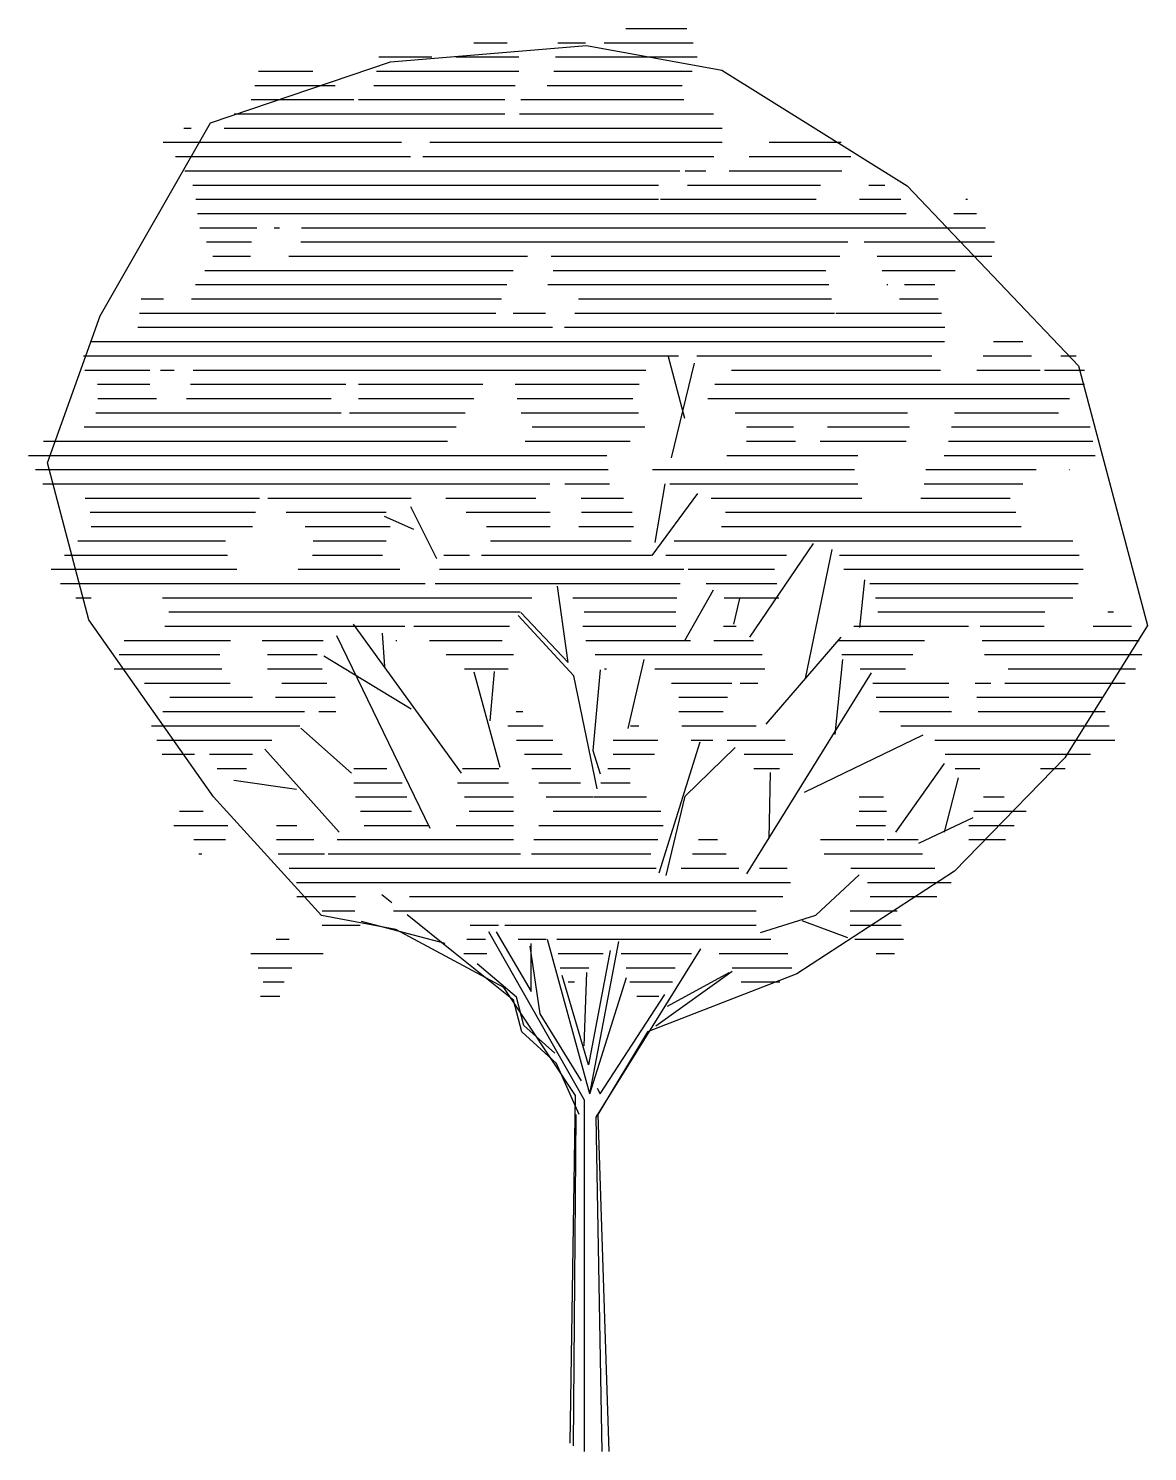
# Model space of a CAD drawing. Extents: x -3.54 to 3.54, y 0 to 9.
import ezdxf

# ---------------------------------------------------------------- set-up
doc = ezdxf.new("R2010")
doc.units = 0
doc.header["$LTSCALE"] = 1.2
doc.header["$MEASUREMENT"] = 0

# ---------------------------------------------------------------- blocks, each defined once
blk = doc.blocks.new('*X0')
at = {"color": 0}
for p, q in [((31.2237, 25), (31.6514, 25)), ((30.1557, 24.9), (30.3912, 24.9)), ((30.7458, 24.9), (30.9401, 24.9)), ((31.0723, 24.9), (31.697, 24.9)), ((29.4893, 24.8), (29.861, 24.8)), ((30.0293, 24.8), (30.4734, 24.8)), ((30.73, 24.8), (31.7252, 24.8)), ((28.6438, 24.7), (29.0242, 24.7)), ((29.4721, 24.7), (30.4734, 24.7)), ((30.7178, 24.7), (31.6895, 24.7)), ((28.6185, 24.6), (29.1828, 24.6)), ((29.4549, 24.6), (30.4465, 24.6)), ((30.6712, 24.6), (31.6195, 24.6)), ((28.5931, 24.5), (29.3133, 24.5)), ((29.3459, 24.5), (30.3744, 24.5)), ((30.4868, 24.5), (31.6311, 24.5)), ((28.4731, 24.4), (30.3744, 24.4)), ((30.4767, 24.4), (31.8402, 24.4)), ((28.1194, 24.3), (28.1709, 24.3)), ((28.4016, 24.3), (31.8996, 24.3)), ((27.9748, 24.2), (29.6481, 24.2)), ((29.8471, 24.2), (31.8996, 24.2)), ((32.2314, 24.2), (32.7371, 24.2)), ((28.0602, 24.1), (29.7106, 24.1)), ((29.7971, 24.1), (31.8416, 24.1)), ((32.0904, 24.1), (32.8044, 24.1)), ((28.1262, 24), (31.6027, 24)), ((31.6412, 24), (31.7858, 24)), ((31.9494, 24), (32.7408, 24)), ((28.1828, 23.9), (31.4528, 23.9)), ((31.6578, 23.9), (32.5912, 23.9)), ((32.9307, 23.9), (33.0444, 23.9)), ((28.2022, 23.8), (31.4525, 23.8)), ((31.4678, 23.8), (32.5619, 23.8)), ((32.8665, 23.8), (33.1562, 23.8)), ((33.6128, 23.8), (33.6242, 23.8)), ((28.2156, 23.7), (28.9308, 23.7)), ((28.9342, 23.7), (33.1931, 23.7)), ((33.5275, 23.7), (33.6876, 23.7)), ((28.231, 23.6), (28.6308, 23.6)), ((28.7529, 23.6), (28.7909, 23.6)), ((28.9467, 23.6), (33.751, 23.6)), ((28.2772, 23.5), (28.5947, 23.5)), ((28.9417, 23.5), (32.7825, 23.5)), ((32.8974, 23.5), (33.8143, 23.5)), ((28.3233, 23.4), (28.5865, 23.4)), ((28.8567, 23.4), (30.5334, 23.4)), ((30.7003, 23.4), (32.727, 23.4)), ((32.9904, 23.4), (33.796, 23.4)), ((28.2659, 23.3), (30.4334, 23.3)), ((30.7133, 23.3), (32.6295, 23.3)), ((33.0238, 23.3), (33.5368, 23.3)), ((28.2008, 23.2), (30.3886, 23.2)), ((30.6758, 23.2), (32.6495, 23.2)), ((33.0571, 23.2), (33.0638, 23.2)), ((33.1806, 23.2), (33.3937, 23.2)), ((27.8205, 23.1), (27.9764, 23.1)), ((28.172, 23.1), (30.3502, 23.1)), ((30.8905, 23.1), (32.6695, 23.1)), ((33.1473, 23.1), (33.4174, 23.1)), ((27.8078, 23), (30.3117, 23)), ((30.433, 23), (30.6595, 23)), ((30.8665, 23), (32.6895, 23)), ((32.6995, 23), (33.4412, 23)), ((27.795, 22.9), (30.7095, 22.9)), ((30.7938, 22.9), (33.465, 22.9)), ((27.4657, 22.8), (33.4613, 22.8)), ((33.8059, 22.8), (34.0119, 22.8)), ((27.4143, 22.7), (31.5936, 22.7)), ((31.7227, 22.7), (33.3736, 22.7)), ((33.7345, 22.7), (34.073, 22.7)), ((34.2798, 22.7), (34.3877, 22.7)), ((27.4243, 22.6), (27.88, 22.6)), ((27.955, 22.6), (28.0509, 22.6)), ((28.1837, 22.6), (31.3635, 22.6)), ((31.9664, 22.6), (33.435, 22.6)), ((33.6899, 22.6), (34.134, 22.6)), ((34.1653, 22.6), (34.4451, 22.6)), ((27.5136, 22.5), (27.88, 22.5)), ((28.1656, 22.5), (29.2575, 22.5)), ((29.3463, 22.5), (30.219, 22.5)), ((30.4475, 22.5), (31.3181, 22.5)), ((31.8498, 22.5), (34.4451, 22.5)), ((27.5157, 22.4), (27.9268, 22.4)), ((28.1383, 22.4), (29.1535, 22.4)), ((29.3463, 22.4), (30.1565, 22.4)), ((30.4617, 22.4), (31.2727, 22.4)), ((31.7998, 22.4), (34.3407, 22.4)), ((27.5001, 22.3), (29.2249, 22.3)), ((29.2825, 22.3), (30.0945, 22.3)), ((30.4889, 22.3), (31.3133, 22.3)), ((31.9911, 22.3), (33.2023, 22.3)), ((33.5331, 22.3), (34.2626, 22.3)), ((27.4196, 22.2), (30.033, 22.2)), ((30.5658, 22.2), (31.3577, 22.2)), ((32.0726, 22.2), (32.4017, 22.2)), ((32.6401, 22.2), (33.2166, 22.2)), ((33.5117, 22.2), (34.4865, 22.2)), ((27.1327, 22.1), (29.9715, 22.1)), ((30.5158, 22.1), (31.255, 22.1)), ((32.0726, 22.1), (32.4159, 22.1)), ((32.5894, 22.1), (33.1926, 22.1)), ((33.4902, 22.1), (34.5052, 22.1)), ((27.0277, 22), (31.0901, 22)), ((31.934, 22), (32.8527, 22)), ((33.4609, 22), (34.5203, 22)), ((27.077, 21.9), (31.0992, 21.9)), ((31.411, 21.9), (32.8305, 21.9)), ((33.3311, 21.9), (34.1058, 21.9)), ((34.3412, 21.9), (34.3437, 21.9)), ((27.1275, 21.8), (30.6905, 21.8)), ((30.796, 21.8), (31.1083, 21.8)), ((31.5334, 21.8), (32.8536, 21.8)), ((33.32, 21.8), (34.0137, 21.8)), ((27.4268, 21.7), (28.6501, 21.7)), ((28.7087, 21.7), (29.7157, 21.7)), ((29.9602, 21.7), (30.5916, 21.7)), ((30.9103, 21.7), (31.2065, 21.7)), ((31.8242, 21.7), (32.8809, 21.7)), ((33.2961, 21.7), (33.9236, 21.7)), ((27.4607, 21.6), (28.6215, 21.6)), ((28.8381, 21.6), (29.5408, 21.6)), ((30.103, 21.6), (30.6916, 21.6)), ((30.9116, 21.6), (31.2675, 21.6)), ((31.9239, 21.6), (33.9626, 21.6)), ((27.4684, 21.5), (28.6014, 21.5)), ((28.971, 21.5), (29.5686, 21.5)), ((30.2458, 21.5), (30.6926, 21.5)), ((30.8934, 21.5), (31.2777, 21.5)), ((31.8953, 21.5), (34.0018, 21.5)), ((27.3744, 21.4), (28.4117, 21.4)), ((29.0281, 21.4), (29.5414, 21.4)), ((30.2735, 21.4), (31.2625, 21.4)), ((31.5627, 21.4), (34.3637, 21.4)), ((27.2805, 21.3), (28.426, 21.3)), ((29.0227, 21.3), (29.5141, 21.3)), ((29.9451, 21.3), (30.1258, 21.3)), ((30.211, 21.3), (31.4053, 21.3)), ((31.5056, 21.3), (32.3523, 21.3)), ((32.7256, 21.3), (34.409, 21.3)), ((27.1865, 21.2), (28.4905, 21.2)), ((28.923, 21.2), (29.6359, 21.2)), ((29.9143, 21.2), (31.6318, 21.2)), ((31.6623, 21.2), (32.2694, 21.2)), ((32.7554, 21.2), (34.4377, 21.2)), ((27.2529, 21.1), (29.8136, 21.1)), ((29.8835, 21.1), (31.6064, 21.1)), ((31.7884, 21.1), (32.284, 21.1)), ((32.9369, 21.1), (34.4008, 21.1)), ((27.3613, 21), (27.4677, 21)), ((27.9689, 21), (30.5642, 21)), ((30.852, 21), (31.5811, 21)), ((31.9145, 21), (32.2986, 21)), ((32.9775, 21), (34.3638, 21)), ((28.0141, 20.9), (30.4827, 20.9)), ((30.9324, 20.9), (31.5755, 20.9)), ((32.9946, 20.9), (34.1676, 20.9)), ((34.6093, 20.9), (34.6491, 20.9)), ((27.986, 20.8), (29.6707, 20.8)), ((29.7337, 20.8), (30.4065, 20.8)), ((30.9228, 20.8), (31.5755, 20.8)), ((31.9109, 20.8), (31.9985, 20.8)), ((32.8264, 20.8), (33.63, 20.8)), ((33.712, 20.8), (34.1629, 20.8)), ((34.5076, 20.8), (34.7754, 20.8)), ((27.6996, 20.7), (28.4473, 20.7)), ((28.6698, 20.7), (29.098, 20.7)), ((29.6092, 20.7), (29.6147, 20.7)), ((29.8438, 20.7), (30.3554, 20.7)), ((30.9427, 20.7), (31.6793, 20.7)), ((31.8414, 20.7), (32.1212, 20.7)), ((32.7127, 20.7), (33.3214, 20.7)), ((33.7274, 20.7), (34.8301, 20.7)), ((27.6642, 20.6), (28.3723, 20.6)), ((28.7058, 20.6), (29.056, 20.6)), ((29.9609, 20.6), (30.4349, 20.6)), ((31.0088, 20.6), (32.1822, 20.6)), ((32.7415, 20.6), (33.2398, 20.6)), ((33.7428, 20.6), (34.8483, 20.6)), ((27.6288, 20.5), (28.3855, 20.5)), ((28.7064, 20.5), (29.0902, 20.5)), ((30.0901, 20.5), (30.3971, 20.5)), ((31.075, 20.5), (31.0884, 20.5)), ((31.4283, 20.5), (32.2013, 20.5)), ((32.8698, 20.5), (33.1887, 20.5)), ((33.9094, 20.5), (34.803, 20.5)), ((27.8438, 20.4), (28.4454, 20.4)), ((28.8084, 20.4), (29.1245, 20.4)), ((31.5452, 20.4), (31.9675, 20.4)), ((32.0277, 20.4), (32.1505, 20.4)), ((32.9586, 20.4), (33.493, 20.4)), ((33.6788, 20.4), (33.7874, 20.4)), ((33.8872, 20.4), (34.7305, 20.4)), ((28.0216, 20.3), (28.6009, 20.3)), ((28.764, 20.3), (29.183, 20.3)), ((31.596, 20.3), (31.9373, 20.3)), ((32.9826, 20.3), (33.493, 20.3)), ((33.6888, 20.3), (34.5681, 20.3)), ((27.9712, 20.2), (28.9675, 20.2)), ((29.0671, 20.2), (29.1876, 20.2)), ((30.4533, 20.2), (30.4993, 20.2)), ((31.596, 20.2), (31.907, 20.2)), ((33.0066, 20.2), (33.5115, 20.2)), ((33.6988, 20.2), (34.5907, 20.2)), ((27.8909, 20.1), (28.9329, 20.1)), ((30.3953, 20.1), (30.6432, 20.1)), ((31.2565, 20.1), (31.3147, 20.1)), ((31.6181, 20.1), (32.1394, 20.1)), ((33.1548, 20.1), (34.6192, 20.1)), ((27.9291, 20), (28.7364, 20)), ((30.4556, 20), (30.7104, 20)), ((31.1353, 20), (31.449, 20)), ((31.6819, 20), (31.8357, 20)), ((31.9349, 20), (32.3439, 20)), ((33.3942, 20), (34.6589, 20)), ((27.9672, 19.9), (28.1938, 19.9)), ((28.2984, 19.9), (28.6025, 19.9)), ((30.5123, 19.9), (30.7775, 19.9)), ((31.1353, 19.9), (31.4257, 19.9)), ((32.0549, 19.9), (32.3978, 19.9)), ((33.467, 19.9), (34.4884, 19.9)), ((28.3531, 19.8), (28.5584, 19.8)), ((29.3132, 19.8), (29.5442, 19.8)), ((30.077, 19.8), (30.331, 19.8)), ((30.5626, 19.8), (30.8381, 19.8)), ((31.0977, 19.8), (31.2547, 19.8)), ((32.1229, 19.8), (32.3026, 19.8)), ((33.5367, 19.8), (33.7112, 19.8)), ((34.1369, 19.8), (34.3097, 19.8)), ((29.3132, 19.7), (29.6523, 19.7)), ((30.0405, 19.7), (30.4003, 19.7)), ((30.613, 19.7), (30.9061, 19.7)), ((31.0477, 19.7), (31.2547, 19.7)), ((29.325, 19.6), (29.6853, 19.6)), ((30.0896, 19.6), (30.4342, 19.6)), ((30.6633, 19.6), (30.9914, 19.6)), ((30.9978, 19.6), (31.3688, 19.6)), ((32.8619, 19.6), (33.033, 19.6)), ((33.7374, 19.6), (33.8806, 19.6)), ((28.0875, 19.5), (28.2559, 19.5)), ((29.3609, 19.5), (29.7182, 19.5)), ((30.1235, 19.5), (30.4358, 19.5)), ((30.7136, 19.5), (31.4687, 19.5)), ((32.8619, 19.5), (33.0555, 19.5)), ((33.6688, 19.5), (34.037, 19.5)), ((28.0486, 19.4), (28.4274, 19.4)), ((28.7707, 19.4), (28.912, 19.4)), ((29.3859, 19.4), (29.8328, 19.4)), ((30.0316, 19.4), (30.4358, 19.4)), ((30.6137, 19.4), (31.4856, 19.4)), ((32.8417, 19.4), (33.0476, 19.4)), ((33.6334, 19.4), (33.9529, 19.4)), ((28.1893, 19.3), (28.4127, 19.3)), ((28.7707, 19.3), (29.0333, 19.3)), ((29.1954, 19.3), (30.4358, 19.3)), ((30.5776, 19.3), (31.4476, 19.3)), ((31.7343, 19.3), (31.8679, 19.3)), ((32.5923, 19.3), (33.0397, 19.3)), ((33.0587, 19.3), (33.2772, 19.3)), ((33.6337, 19.3), (33.8912, 19.3)), ((28.2254, 19.2), (28.2447, 19.2)), ((28.7807, 19.2), (29.1064, 19.2)), ((29.1331, 19.2), (30.4846, 19.2)), ((30.5622, 19.2), (31.3986, 19.2)), ((31.6929, 19.2), (31.9283, 19.2)), ((32.618, 19.2), (33.3077, 19.2)), ((28.8581, 19.1), (31.4376, 19.1)), ((31.6115, 19.1), (32.0176, 19.1)), ((32.163, 19.1), (32.3564, 19.1)), ((32.8034, 19.1), (33.3954, 19.1)), ((28.9106, 19), (32.3808, 19)), ((32.9213, 19), (33.5088, 19)), ((28.9132, 18.9), (29.3247, 18.9)), ((29.7046, 18.9), (32.3259, 18.9)), ((32.9404, 18.9), (33.4089, 18.9)), ((29.0914, 18.8), (29.3195, 18.8)), ((29.593, 18.8), (32.1385, 18.8)), ((32.8004, 18.8), (33.1298, 18.8)), ((29.0914, 18.7), (29.3573, 18.7)), ((30.1296, 18.7), (30.3296, 18.7)), ((30.3744, 18.7), (32.1385, 18.7)), ((32.8004, 18.7), (33.1579, 18.7)), ((28.7675, 18.6), (28.8595, 18.6)), ((30.1073, 18.6), (30.2378, 18.6)), ((30.4683, 18.6), (30.6639, 18.6)), ((30.7391, 18.6), (32.243, 18.6)), ((32.8318, 18.6), (33.1748, 18.6)), ((28.5898, 18.5), (29.099, 18.5)), ((30.0849, 18.5), (30.248, 18.5)), ((30.7483, 18.5), (31.0641, 18.5)), ((31.1909, 18.5), (31.6844, 18.5)), ((31.8807, 18.5), (32.3608, 18.5)), ((32.9822, 18.5), (33.111, 18.5)), ((28.6402, 18.4), (28.8782, 18.4)), ((30.7626, 18.4), (30.9641, 18.4)), ((31.2254, 18.4), (31.5697, 18.4)), ((31.9702, 18.4), (32.3889, 18.4)), ((28.6756, 18.3), (28.8231, 18.3)), ((30.8187, 18.3), (30.8642, 18.3)), ((31.2515, 18.3), (31.551, 18.3)), ((32.034, 18.3), (32.306, 18.3)), ((28.6566, 18.2), (28.7943, 18.2)), ((31.3009, 18.2), (31.4553, 18.2))]:
    blk.add_line(p, q, dxfattribs=at)

msp = doc.modelspace()

# ---------------------------------------------------------------- linework, layer by layer
for p, q in [((0.612, 6.5336), (0.5089, 6.9255)), ((0.5295, 6.2861), (0.6738, 6.8843)), ((0.4264, 5.7498), (0.4883, 6.1211)), ((0.4058, 5.6673), (0.6945, 6.0592)), ((-0.9551, 5.6466), (-1.12, 5.9767)), ((-1.0994, 5.8323), (-1.285, 5.9148)), ((1.0231, 5.1508), (1.4254, 5.7437)), ((1.3763, 4.8897), (1.5452, 5.7069)), ((1.7199, 5.2138), (1.7509, 5.5133)), ((-0.1254, 4.991), (-0.193, 5.4734)), ((0.6138, 5.1307), (0.7941, 5.4502)), ((0.9222, 5.2337), (0.9605, 5.3965)), ((-0.7995, 4.2917), (-1.4828, 5.2337)), ((-0.0886, 4.9081), (-0.4417, 5.289)), ((-0.4233, 5.3075), (-0.1254, 4.991)), ((-0.9974, 3.9426), (-1.5872, 5.16)), ((-1.2832, 4.9665), (-1.2982, 5.178)), ((1.1275, 4.6009), (1.6005, 5.1508)), ((-1.1173, 4.6961), (-1.6701, 5.031)), ((0.2554, 4.5732), (0.3567, 5.0095)), ((1.5636, 4.5364), (1.6127, 5.0101)), ((-0.5539, 4.327), (-0.7197, 4.9311)), ((-0.6168, 4.6224), (-0.5903, 4.9352)), ((0.0588, 4.1923), (-0.0886, 4.9081)), ((0.0773, 4.945), (0.0312, 4.435)), ((1.0057, 3.654), (1.7939, 4.9265)), ((-1.494, 4.2907), (-1.8141, 4.5755)), ((1.3701, 4.1708), (2.1194, 4.5333)), ((-1.5718, 3.9188), (-2.0417, 4.4442)), ((0.0312, 4.435), (0.0773, 4.2875)), ((0.4502, 3.6605), (0.7099, 4.4903)), ((0.6147, 4.1462), (0.931, 4.4534)), ((1.9475, 3.9188), (2.2546, 4.352)), ((-1.8421, 4.1892), (-2.2382, 4.2445)), ((1.146, 3.8789), (1.1552, 4.2967)), ((2.2546, 3.9188), (2.3436, 4.2629)), ((0.4949, 3.6454), (0.6147, 4.1462)), ((2.0918, 3.8482), (2.4357, 4.011)), ((1.4408, 3.3935), (1.7141, 3.6485)), ((-1.2384, 3.4718), (-1.3016, 3.5225)), ((-0.9024, 3.2153), (-1.4306, 3.3536)), ((-0.8502, 3.16), (-1.143, 3.3952)), ((1.0907, 3.2829), (1.4408, 3.3935)), ((1.3517, 3.3597), (1.6404, 3.2522)), ((-0.021, 2.223), (-0.6257, 3.2879)), ((-0.5799, 3.289), (-0.3588, 2.9112)), ((0.0128, 2.2629), (-0.2555, 3.2401)), ((-0.4694, 2.8559), (-0.8502, 3.16)), ((-0.368, 3.1969), (-0.3035, 2.7698)), ((-0.3588, 2.9112), (-0.3588, 3.2153)), ((0.1418, 3.1692), (0.0036, 2.4473)), ((0.0128, 2.2629), (0.1952, 3.2262)), ((0.0527, 2.1155), (0.7131, 3.1817)), ((-0.4509, 2.8743), (-0.6997, 3.0863)), ((0.0036, 2.4473), (-0.1623, 3.0125)), ((-0.0241, 2.5671), (-0.0057, 3.031)), ((0.0128, 2.2629), (0.2436, 3.0003)), ((0.4304, 2.693), (0.9126, 3.0402)), ((0.5041, 2.819), (0.8941, 3.031)), ((0.0773, 2.2629), (0.4857, 2.8927)), ((-0.4172, 2.6562), (-0.4694, 2.8559)), ((-0.4049, 2.6961), (-0.4509, 2.8743)), ((-0.3035, 2.7698), (-0.0425, 2.3459)), ((-0.1991, 2.4565), (-0.4172, 2.6562)), ((-0.2083, 2.521), (-0.4049, 2.6961)), ((-0.0548, 2.1339), (-0.1991, 2.4565)), ((0.0588, 2.2998), (0.0773, 2.2629)), ((-0.021, 0.0018), (-0.021, 2.223)), ((-0.0916, 0.0386), (-0.0732, 2.1339)), ((0.0895, 0.0018), (0.0527, 2.1155))]:
    msp.add_line(p, q)
msp.add_lwpolyline([(-0.1129, 0.0538), (-0.0789, 2.2534), (-0.5314, 2.9361), (-1.214, 3.3023), (-1.6848, 3.3912), (-2.3674, 4.1418), (-3.1547, 5.2613), (-3.4162, 6.2552), (-3.0841, 7.1837), (-2.3857, 8.4051), (-1.248, 8.7896), (-0.0083, 8.8942), (0.8469, 8.7373), (2.0186, 8.005), (3.1014, 6.8672), (3.5382, 5.2247), (3.0151, 4.3877), (2.3168, 3.6711), (1.3203, 3.0224), (0.3761, 2.6562), (0.0623, 2.1331), (0.1329, 0.0015)])

# ---------------------------------------------------------------- block references
at = {"xscale": 0.8999999999999999, "yscale": 0.8999999999999999, "zscale": 0.8999999999999999}
msp.add_blockref('*X0', (-27.8616, -13.4988), dxfattribs=at)

doc.saveas('drawing.dxf')
